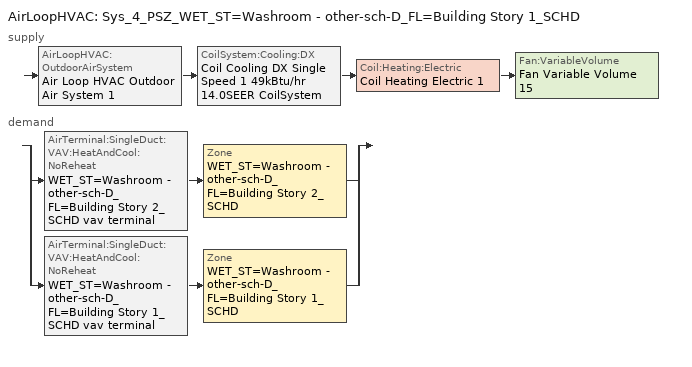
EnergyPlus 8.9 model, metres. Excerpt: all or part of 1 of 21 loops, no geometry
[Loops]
AirLoopHVAC 'Sys_4_PSZ_WET_ST=Washroom - other-sch-D_FL=Building Story 1_SCHD'
 supply: AirLoopHVAC:OutdoorAirSystem 'Air Loop HVAC Outdoor Air System 1' > CoilSystem:Cooling:DX 'Coil Cooling DX Single Speed 1 49kBtu/hr 14.0SEER CoilSystem' > Coil:Heating:Electric 'Coil Heating Electric 1' > Fan:VariableVolume 'Fan Variable Volume 15'
 demand: split
  | AirTerminal:SingleDuct:VAV:HeatAndCool:NoReheat 'WET_ST=Washroom - other-sch-D_FL=Building Story 2_SCHD vav terminal' > Zone 'WET_ST=Washroom - other-sch-D_FL=Building Story 2_SCHD'
  | AirTerminal:SingleDuct:VAV:HeatAndCool:NoReheat 'WET_ST=Washroom - other-sch-D_FL=Building Story 1_SCHD vav terminal' > Zone 'WET_ST=Washroom - other-sch-D_FL=Building Story 1_SCHD'
[ZoneControl:Thermostat] Control Object Type 1=ThermostatSetpoint:DualSetpoint
Name | Zone or ZoneList | Control Type Schedule | Control Name 1
WET_ST=Washroom - other-sch-D_FL=Building Story 1_SCHD Thermostat | WET_ST=Washroom - other-sch-D_FL=Building Story 1_SCHD | WET_ST=Washroom - other-sch-D_FL=Building Story 1_SCHD Thermostat Schedule | Space Function Washroom - other-sch-D Thermostat 5
WET_ST=Washroom - other-sch-D_FL=Building Story 2_SCHD Thermostat | WET_ST=Washroom - other-sch-D_FL=Building Story 2_SCHD | WET_ST=Washroom - other-sch-D_FL=Building Story 2_SCHD Thermostat Schedule | Space Function Washroom - other-sch-D Thermostat 6
[ThermostatSetpoint:DualSetpoint] Heating Setpoint Temperature Schedule=NECB-D-Thermostat Setpoint-Heating; Cooling Setpoint Temperature Schedule=NECB-D-Thermostat Setpoint-Cooling
Space Function Washroom - other-sch-D Thermostat 5; Space Function Washroom - other-sch-D Thermostat 6
[ZoneHVAC:EnergyRecoveryVentilator] Availability Schedule=Sys_4_PSZ_WET_ST=Washroom - other-sch-D_FL=Building Story 1_SCHD Occ Sch; Supply Air Flow Rate {m3/s}=AutoSize; Exhaust Air Flow Rate {m3/s}=AutoSize; Ventilation Rate per Unit Floor Area {m3/s-m2}=0.0003048; Ventilation Rate per Occupant {m3/s-person}=0
Name | Heat Exchanger | Supply Air Fan | Exhaust Air Fan | Controller
WET_ST=Washroom - other-sch-D_FL=Building Story 1_SCHD erv doas | WET_ST=Washroom - other-sch-D_FL=Building Story 1_SCHD erv hx | WET_ST=Washroom - other-sch-D_FL=Building Story 1_SCHD erv sup fan | WET_ST=Washroom - other-sch-D_FL=Building Story 1_SCHD erv exh fan | WET_ST=Washroom - other-sch-D_FL=Building Story 1_SCHD erv contr
WET_ST=Washroom - other-sch-D_FL=Building Story 2_SCHD erv doas | WET_ST=Washroom - other-sch-D_FL=Building Story 2_SCHD erv hx | WET_ST=Washroom - other-sch-D_FL=Building Story 2_SCHD erv sup fan | WET_ST=Washroom - other-sch-D_FL=Building Story 2_SCHD erv exh fan | WET_ST=Washroom - other-sch-D_FL=Building Story 2_SCHD erv contr
[HeatExchanger:AirToAir:SensibleAndLatent] Availability Schedule=Always On Discrete; Nominal Supply Air Flow Rate {m3/s}=Autosize; Sensible Effectiveness at 100% Heating Air Flow=0.9; Latent Effectiveness at 100% Heating Air Flow=0.9; Sensible Effectiveness at 75% Heating Air Flow=0.9; Latent Effectiveness at 75% Heating Air Flow=0.9; Sensible Effectiveness at 100% Cooling Air Flow=0.9; Latent Effectiveness at 100% Cooling Air Flow=0.9; Sensible Effectiveness at 75% Cooling Air Flow=0.9; Latent Effectiveness at 75% Cooling Air Flow=0.9; Heat Exchanger Type=Rotary; Threshold Temperature {C}=-23.3; Initial Defrost Time Fraction=0.167
Name | Nominal Electric Power {W} | Supply Air Outlet Temperature Control | Frost Control Type | Rate of Defrost Time Fraction Increase {1/K} | Economizer Lockout
WET_ST=Washroom - other-sch-D_FL=Building Story 1_SCHD erv hx; WET_ST=Washroom - other-sch-D_FL=Building Story 2_SCHD erv hx | 95.92574 | No | ExhaustAirRecirculation | 0.012 | No
Sys_4_PSZ_WET_ST=Washroom - other-sch-D_FL=Building Story 1_SCHD ERV | 141.851 | Yes | ExhaustOnly | 1.44 | Yes
[Fan:OnOff] Availability Schedule=Always On Discrete; Fan Total Efficiency=0.75; Pressure Rise {Pa}=200; Maximum Flow Rate {m3/s}=Autosize; Motor Efficiency=0.9; Motor In Airstream Fraction=1
Name | Fan Power Ratio Function of Speed Ratio Curve | Fan Efficiency Ratio Function of Speed Ratio Curve
WET_ST=Washroom - other-sch-D_FL=Building Story 1_SCHD erv sup fan | Fan On Off Power Curve 32 | Fan On Off Efficiency Curve 32
WET_ST=Washroom - other-sch-D_FL=Building Story 1_SCHD erv exh fan | Fan On Off Power Curve 33 | Fan On Off Efficiency Curve 33
WET_ST=Washroom - other-sch-D_FL=Building Story 2_SCHD erv sup fan | Fan On Off Power Curve 30 | Fan On Off Efficiency Curve 30
WET_ST=Washroom - other-sch-D_FL=Building Story 2_SCHD erv exh fan | Fan On Off Power Curve 31 | Fan On Off Efficiency Curve 31
[ZoneHVAC:EnergyRecoveryVentilator:Controller] Temperature High Limit {C}=19; Temperature Low Limit {C}=13; Exhaust Air Temperature Limit=NoExhaustAirTemperatureLimit; Exhaust Air Enthalpy Limit=NoExhaustAirEnthalpyLimit; Time of Day Economizer Flow Control Schedule=Always Off Discrete; High Humidity Control Flag=No; High Humidity Outdoor Air Flow Ratio=1; Control High Indoor Humidity Based on Outdoor Humidity Ratio=Yes
Name | Electronic Enthalpy Limit Curve
WET_ST=Washroom - other-sch-D_FL=Building Story 1_SCHD erv contr | Curve Cubic 18
WET_ST=Washroom - other-sch-D_FL=Building Story 2_SCHD erv contr | Curve Cubic 17
[ZoneHVAC:Baseboard:Convective:Electric] Availability Schedule=Always On Discrete; Heating Design Capacity {W}=Autosize; Efficiency=1
Zone HVAC Baseboard Convective Electric 1; Zone HVAC Baseboard Convective Electric 2
[AirTerminal:SingleDuct:VAV:HeatAndCool:NoReheat] Availability Schedule=Always On Discrete; Maximum Air Flow Rate {m3/s}=AutoSize; Zone Minimum Air Flow Fraction=0.05
WET_ST=Washroom - other-sch-D_FL=Building Story 1_SCHD vav terminal; WET_ST=Washroom - other-sch-D_FL=Building Story 2_SCHD vav terminal
[Zone equipment]
WET_ST=Washroom - other-sch-D_FL=Building Story 1_SCHD: WET_ST=Washroom - other-sch-D_FL=Building Story 1_SCHD erv doas, Zone HVAC Baseboard Convective Electric 1, WET_ST=Washroom - other-sch-D_FL=Building Story 1_SCHD vav terminal
WET_ST=Washroom - other-sch-D_FL=Building Story 2_SCHD: WET_ST=Washroom - other-sch-D_FL=Building Story 2_SCHD erv doas, Zone HVAC Baseboard Convective Electric 2, WET_ST=Washroom - other-sch-D_FL=Building Story 2_SCHD vav terminal
[Sizing:Zone] Zone Cooling Design Supply Air Temperature Input Method=SupplyAirTemperature; Zone Cooling Design Supply Air Temperature {C}=13; Zone Cooling Design Supply Air Temperature Difference {deltaC}=11.11; Zone Heating Design Supply Air Temperature Input Method=SupplyAirTemperature; Zone Heating Design Supply Air Temperature {C}=43; Zone Heating Design Supply Air Temperature Difference {deltaC}=11.11; Zone Cooling Design Supply Air Humidity Ratio {kgWater/kgDryAir}=0.0085; Zone Heating Design Supply Air Humidity Ratio {kgWater/kgDryAir}=0.008; Design Specification Outdoor Air Object=Space Function Washroom - other-sch-D Ventilation; Zone Heating Sizing Factor=1.3; Zone Cooling Sizing Factor=1.1; Cooling Design Air Flow Method=DesignDay; Cooling Design Air Flow Rate {m3/s}=0; Cooling Minimum Air Flow per Zone Floor Area {m3/s-m2}=0.000762; Cooling Minimum Air Flow {m3/s}=0; Cooling Minimum Air Flow Fraction=0; Heating Design Air Flow Method=DesignDay; Heating Design Air Flow Rate {m3/s}=0; Heating Maximum Air Flow per Zone Floor Area {m3/s-m2}=0.002032; Heating Maximum Air Flow {m3/s}=0.141576; Heating Maximum Air Flow Fraction=0.3; Account for Dedicated Outdoor Air System=No
Name | Design Specification Zone Air Distribution Object
WET_ST=Washroom - other-sch-D_FL=Building Story 1_SCHD | WET_ST=Washroom - other-sch-D_FL=Building Story 1_SCHD Design Spec Zone Air Dist
WET_ST=Washroom - other-sch-D_FL=Building Story 2_SCHD | WET_ST=Washroom - other-sch-D_FL=Building Story 2_SCHD Design Spec Zone Air Dist
[DesignSpecification:ZoneAirDistribution] Zone Air Distribution Effectiveness in Cooling Mode=1; Zone Air Distribution Effectiveness in Heating Mode=1
WET_ST=Washroom - other-sch-D_FL=Building Story 1_SCHD Design Spec Zone Air Dist; WET_ST=Washroom - other-sch-D_FL=Building Story 2_SCHD Design Spec Zone Air Dist
[Controller:MechanicalVentilation]
Controller Mechanical Ventilation 1: Availability Schedule=Sys_4_PSZ_WET_ST=Washroom - other-sch-D_FL=Building Story 1_SCHD Occ Sch; Demand Controlled Ventilation=No; System Outdoor Air Method=ZoneSum; Zone Name 1=WET_ST=Washroom - other-sch-D_FL=Building Story 1_SCHD; Design Specification Outdoor Air Object Name 1=Space Function Washroom - other-sch-D Ventilation; Design Specification Zone Air Distribution Object Name 1=WET_ST=Washroom - other-sch-D_FL=Building Story 1_SCHD Design Spec Zone Air Dist; Zone Name 2=WET_ST=Washroom - other-sch-D_FL=Building Story 2_SCHD; Design Specification Outdoor Air Object Name 2=Space Function Washroom - other-sch-D Ventilation; Design Specification Zone Air Distribution Object Name 2=WET_ST=Washroom - other-sch-D_FL=Building Story 2_SCHD Design Spec Zone Air Dist
[DesignSpecification:OutdoorAir]
Space Function Washroom - other-sch-D Ventilation: Outdoor Air Method=Sum; Outdoor Air Flow per Person {m3/s-person}=0; Outdoor Air Flow per Zone Floor Area {m3/s-m2}=0.0003048; Outdoor Air Flow per Zone {m3/s}=0; Outdoor Air Flow Air Changes per Hour {1/hr}=0
[AirLoopHVAC]
Sys_4_PSZ_WET_ST=Washroom - other-sch-D_FL=Building Story 1_SCHD: Design Supply Air Flow Rate {m3/s}=AutoSize
[Sizing:System]
Sys_4_PSZ_WET_ST=Washroom - other-sch-D_FL=Building Story 1_SCHD: Type of Load to Size On=Sensible; Design Outdoor Air Flow Rate {m3/s}=Autosize; Central Heating Maximum System Air Flow Ratio=1; Preheat Design Temperature {C}=7; Preheat Design Humidity Ratio {kgWater/kgDryAir}=0.008; Precool Design Temperature {C}=13; Precool Design Humidity Ratio {kgWater/kgDryAir}=0.008; Central Cooling Design Supply Air Temperature {C}=13; Central Heating Design Supply Air Temperature {C}=43; Type of Zone Sum to Use=NonCoincident; 100% Outdoor Air in Cooling=No; 100% Outdoor Air in Heating=No; Central Cooling Design Supply Air Humidity Ratio {kgWater/kgDryAir}=0.0085; Central Heating Design Supply Air Humidity Ratio {kgWater/kgDryAir}=0.008; Cooling Supply Air Flow Rate Method=DesignDay; Cooling Supply Air Flow Rate {m3/s}=0; Cooling Supply Air Flow Rate Per Floor Area {m3/s-m2}=0.00996765; Cooling Fraction of Autosized Cooling Supply Air Flow Rate=1; Cooling Supply Air Flow Rate Per Unit Cooling Capacity {m3/s-W}=3.94755e-05; Heating Supply Air Flow Rate Method=DesignDay; Heating Supply Air Flow Rate {m3/s}=0; Heating Supply Air Flow Rate Per Floor Area {m3/s-m2}=0.00996765; Heating Fraction of Autosized Heating Supply Air Flow Rate=1; Heating Fraction of Autosized Cooling Supply Air Flow Rate=1; Heating Supply Air Flow Rate Per Unit Heating Capacity {m3/s-W}=3.15882e-05; System Outdoor Air Method=ZoneSum; Zone Maximum Outdoor Air Fraction=1; Cooling Design Capacity Method=CoolingDesignCapacity; Cooling Design Capacity {W}=Autosize; Cooling Design Capacity Per Floor Area {W/m2}=234.7; Fraction of Autosized Cooling Design Capacity=1; Heating Design Capacity Method=HeatingDesignCapacity; Heating Design Capacity {W}=Autosize; Heating Design Capacity Per Floor Area {W/m2}=157; Fraction of Autosized Heating Design Capacity=1; Central Cooling Capacity Control Method=OnOff
[Controller:OutdoorAir]
Controller Outdoor Air 1: Minimum Outdoor Air Flow Rate {m3/s}=0; Maximum Outdoor Air Flow Rate {m3/s}=0; Economizer Control Type=NoEconomizer; Economizer Control Action Type=ModulateFlow; Economizer Maximum Limit Dry-Bulb Temperature {C}=28; Economizer Maximum Limit Enthalpy {J/kg}=64000; Economizer Minimum Limit Dry-Bulb Temperature {C}=-100; Lockout Type=NoLockout; Minimum Limit Type=FixedMinimum; Minimum Outdoor Air Schedule=Sys_4_PSZ_WET_ST=Washroom - other-sch-D_FL=Building Story 1_SCHD Occ Sch; Mechanical Ventilation Controller=Controller Mechanical Ventilation 1; High Humidity Control=No; Control High Indoor Humidity Based on Outdoor Humidity Ratio=Yes; Heat Recovery Bypass Control Type=BypassWhenOAFlowGreaterThanMinimum
[SetpointManager:OutdoorAirPretreat]
Setpoint Manager Outdoor Air Pretreat 19: Control Variable=Temperature; Minimum Setpoint Temperature {C}=-99; Maximum Setpoint Temperature {C}=99; Minimum Setpoint Humidity Ratio {kgWater/kgDryAir}=1e-005; Maximum Setpoint Humidity Ratio {kgWater/kgDryAir}=1
[SetpointManager:MixedAir] Control Variable=Temperature
Node 15 OS Default SPM; Node 14 OS Default SPM; Node 405 OS Default SPM
[CoilSystem:Cooling:DX]
Coil Cooling DX Single Speed 1 49kBtu/hr 14.0SEER CoilSystem: Availability Schedule=Always On Discrete; Cooling Coil=Coil Cooling DX Single Speed 1 49kBtu/hr 14.0SEER
[Coil:Cooling:DX:SingleSpeed]
Coil Cooling DX Single Speed 1 49kBtu/hr 14.0SEER: Availability Schedule=Always On Discrete; Gross Rated Total Cooling Capacity {W}=Autosize; Gross Rated Sensible Heat Ratio=Autosize; Gross Rated Cooling COP {W/W}=3.8248; Rated Air Flow Rate {m3/s}=Autosize; Rated Evaporator Fan Power Per Volume Flow Rate {W/(m3/s)}=773.3; Total Cooling Capacity Function of Temperature Curve=DXCOOL-NECB2011-REF-CAPFT; Total Cooling Capacity Function of Flow Fraction Curve=DXCOOL-NECB2011-REF-CAPFFLOW; Energy Input Ratio Function of Temperature Curve=DXCOOL-NECB2011-REF-COOLEIRFT; Energy Input Ratio Function of Flow Fraction Curve=DXCOOL-NECB2011-REF-COOLEIRFFLOW; Part Load Fraction Correlation Curve=DXCOOL-NECB2011-REF-COOLPLFFPLR; Condenser Type=AirCooled; Evaporative Condenser Effectiveness=0; Evaporative Condenser Air Flow Rate {m3/s}=Autosize; Evaporative Condenser Pump Rated Power Consumption {W}=Autosize; Crankcase Heater Capacity {W}=0; Maximum Outdoor Dry-Bulb Temperature for Crankcase Heater Operation {C}=0; Basin Heater Capacity {W/K}=0; Basin Heater Setpoint Temperature {C}=10
[Coil:Heating:Electric]
Coil Heating Electric 1: Availability Schedule=Always On Discrete; Efficiency=1; Nominal Capacity {W}=Autosize
[Fan:VariableVolume]
Fan Variable Volume 15: Availability Schedule=Sys_4_PSZ_WET_ST=Washroom - other-sch-D_FL=Building Story 1_SCHD Occ Sch; Fan Total Efficiency=0.7; Pressure Rise {Pa}=640; Maximum Flow Rate {m3/s}=AutoSize; Fan Power Minimum Flow Rate Input Method=Fraction; Fan Power Minimum Flow Fraction=0.3; Fan Power Minimum Air Flow Rate {m3/s}=0; Motor Efficiency=0.9; Motor In Airstream Fraction=1; Fan Power Coefficient 1=0.0407599; Fan Power Coefficient 2=0.088045; Fan Power Coefficient 3=-0.0729261; Fan Power Coefficient 4=0.94374; Fan Power Coefficient 5=0
[SetpointManager:Warmest]
Node 3 SAT stpmanager: Control Variable=Temperature; HVAC Air Loop=Sys_4_PSZ_WET_ST=Washroom - other-sch-D_FL=Building Story 1_SCHD; Minimum Setpoint Temperature {C}=12; Maximum Setpoint Temperature {C}=35; Strategy=MaximumTemperature
[Schedule:Compact]
WET_ST=Washroom - other-sch-D_FL=Building Story 1_SCHD Thermostat Schedule; WET_ST=Washroom - other-sch-D_FL=Building Story 2_SCHD Thermostat Schedule: Through: 12/31, For: AllDays, Until: 24:00, 4
[Schedule:Day:Interval]
NECB-D-Thermostat Setpoint-Heating Sun|Hol Day; NECB-D-Thermostat Setpoint-Heating Sat Day: No, 24:00, 18
NECB-D-Thermostat Setpoint-Heating Default|Wkdy Day; NECB-D-Thermostat Setpoint-Heating Default: No, 07:00, 18, 08:00, 20, 23:00, 22, 24:00, 18
NECB-D-Thermostat Setpoint-Cooling Sun|Hol Day; NECB-D-Thermostat Setpoint-Cooling Sat Day: No, 24:00, 35
NECB-D-Thermostat Setpoint-Cooling Default|Wkdy Day; NECB-D-Thermostat Setpoint-Cooling Default: No, 07:00, 35, 23:00, 24, 24:00, 35
Sys_4_PSZ_WET_ST=Washroom - other-sch-D_FL=Building Story 1_SCHD Occ Sch Sunday; Sys_4_PSZ_WET_ST=Washroom - other-sch-D_FL=Building Story 1_SCHD Occ Sch Saturday: No, 24:00, 0
Sys_4_PSZ_WET_ST=Washroom - other-sch-D_FL=Building Story 1_SCHD Occ Sch Monday; Sys_4_PSZ_WET_ST=Washroom - other-sch-D_FL=Building Story 1_SCHD Occ Sch Tuesday; Sys_4_PSZ_WET_ST=Washroom - other-sch-D_FL=Building Story 1_SCHD Occ Sch Wednesday; Sys_4_PSZ_WET_ST=Washroom - other-sch-D_FL=Building Story 1_SCHD Occ Sch Thursday; Sys_4_PSZ_WET_ST=Washroom - other-sch-D_FL=Building Story 1_SCHD Occ Sch Friday: No, 09:00, 0, 18:00, 1, 19:00, 0, 22:00, 1, 24:00, 0
Sys_4_PSZ_WET_ST=Washroom - other-sch-D_FL=Building Story 1_SCHD Occ Sch Default; Sys_4_PSZ_WET_ST=Washroom - other-sch-D_FL=Building Story 1_SCHD Occ Sch Summer Design Day; Sys_4_PSZ_WET_ST=Washroom - other-sch-D_FL=Building Story 1_SCHD Occ Sch Winter Design Day: No, 24:00, 1
[Schedule:Week:Daily]
NECB-D-Thermostat Setpoint-Heating Week Rule - Jan1-Dec31: NECB-D-Thermostat Setpoint-Heating Sun|Hol Day, NECB-D-Thermostat Setpoint-Heating Default|Wkdy Day, NECB-D-Thermostat Setpoint-Heating Default|Wkdy Day, NECB-D-Thermostat Setpoint-Heating Default|Wkdy Day, NECB-D-Thermostat Setpoint-Heating Default|Wkdy Day, NECB-D-Thermostat Setpoint-Heating Default|Wkdy Day, NECB-D-Thermostat Setpoint-Heating Sat Day, NECB-D-Thermostat Setpoint-Heating Default, NECB-D-Thermostat Setpoint-Heating Default, NECB-D-Thermostat Setpoint-Heating Default, NECB-D-Thermostat Setpoint-Heating Default, NECB-D-Thermostat Setpoint-Heating Default
NECB-D-Thermostat Setpoint-Cooling Week Rule - Jan1-Dec31: NECB-D-Thermostat Setpoint-Cooling Sun|Hol Day, NECB-D-Thermostat Setpoint-Cooling Default|Wkdy Day, NECB-D-Thermostat Setpoint-Cooling Default|Wkdy Day, NECB-D-Thermostat Setpoint-Cooling Default|Wkdy Day, NECB-D-Thermostat Setpoint-Cooling Default|Wkdy Day, NECB-D-Thermostat Setpoint-Cooling Default|Wkdy Day, NECB-D-Thermostat Setpoint-Cooling Sat Day, NECB-D-Thermostat Setpoint-Cooling Default, NECB-D-Thermostat Setpoint-Cooling Default, NECB-D-Thermostat Setpoint-Cooling Default, NECB-D-Thermostat Setpoint-Cooling Default, NECB-D-Thermostat Setpoint-Cooling Default
Sys_4_PSZ_WET_ST=Washroom - other-sch-D_FL=Building Story 1_SCHD Occ Sch Week Rule - Jan1-Dec31: Sys_4_PSZ_WET_ST=Washroom - other-sch-D_FL=Building Story 1_SCHD Occ Sch Sunday, Sys_4_PSZ_WET_ST=Washroom - other-sch-D_FL=Building Story 1_SCHD Occ Sch Monday, Sys_4_PSZ_WET_ST=Washroom - other-sch-D_FL=Building Story 1_SCHD Occ Sch Tuesday, Sys_4_PSZ_WET_ST=Washroom - other-sch-D_FL=Building Story 1_SCHD Occ Sch Wednesday, Sys_4_PSZ_WET_ST=Washroom - other-sch-D_FL=Building Story 1_SCHD Occ Sch Thursday, Sys_4_PSZ_WET_ST=Washroom - other-sch-D_FL=Building Story 1_SCHD Occ Sch Friday, Sys_4_PSZ_WET_ST=Washroom - other-sch-D_FL=Building Story 1_SCHD Occ Sch Saturday, Sys_4_PSZ_WET_ST=Washroom - other-sch-D_FL=Building Story 1_SCHD Occ Sch Default, Sys_4_PSZ_WET_ST=Washroom - other-sch-D_FL=Building Story 1_SCHD Occ Sch Summer Design Day, Sys_4_PSZ_WET_ST=Washroom - other-sch-D_FL=Building Story 1_SCHD Occ Sch Winter Design Day, Sys_4_PSZ_WET_ST=Washroom - other-sch-D_FL=Building Story 1_SCHD Occ Sch Default, Sys_4_PSZ_WET_ST=Washroom - other-sch-D_FL=Building Story 1_SCHD Occ Sch Default
[Schedule:Year]
NECB-D-Thermostat Setpoint-Heating: NECB-D-Thermostat Setpoint-Heating Week Rule - Jan1-Dec31, 1, 1, 12, 31
NECB-D-Thermostat Setpoint-Cooling: NECB-D-Thermostat Setpoint-Cooling Week Rule - Jan1-Dec31, 1, 1, 12, 31
Sys_4_PSZ_WET_ST=Washroom - other-sch-D_FL=Building Story 1_SCHD Occ Sch: Sys_4_PSZ_WET_ST=Washroom - other-sch-D_FL=Building Story 1_SCHD Occ Sch Week Rule - Jan1-Dec31, 1, 1, 12, 31
[Schedule:Constant]
Name | Hourly Value
Always On Discrete | 1
Always Off Discrete | 0
[Curve:Exponent] Coefficient1 Constant=1; Coefficient2 Constant=0; Coefficient3 Constant=0; Minimum Value of x {BasedOnField A2}=0; Maximum Value of x {BasedOnField A2}=1
Fan On Off Power Curve 32; Fan On Off Power Curve 33; Fan On Off Power Curve 30; Fan On Off Power Curve 31
[Curve:Cubic]
Name | Coefficient1 Constant | Coefficient2 x | Coefficient3 x**2 | Coefficient4 x**3 | Minimum Value of x {BasedOnField A2} | Maximum Value of x {BasedOnField A2}
Fan On Off Efficiency Curve 32; Fan On Off Efficiency Curve 33; Fan On Off Efficiency Curve 30; Fan On Off Efficiency Curve 31 | 1 | 0 | 0 | 0 | 0 | 1
Curve Cubic 18; Curve Cubic 17 | 0.013427 | -0.00047892 | 5.3352e-05 | -1.8103e-06 | 16.6 | 29.13
DXCOOL-NECB2011-REF-COOLPLFFPLR | 0.0277 | 4.9151 | -8.184 | 4.2702 | 0.7 | 1
[Curve:Biquadratic] Minimum Value of x {BasedOnField A2}=13; Maximum Value of x {BasedOnField A2}=24; Minimum Value of y {BasedOnField A3}=24; Maximum Value of y {BasedOnField A3}=46
Name | Coefficient1 Constant | Coefficient2 x | Coefficient3 x**2 | Coefficient4 y | Coefficient5 y**2 | Coefficient6 x*y
DXCOOL-NECB2011-REF-CAPFT | 0.867905 | 0.0142459 | 0.00055436 | -0.0075575 | 3.3e-005 | -0.0001918
DXCOOL-NECB2011-REF-COOLEIRFT | 0.116936 | 0.0284933 | -0.0004112 | 0.0214108 | 0.00016103 | -0.0006791
[Curve:Quadratic] Coefficient1 Constant=1; Coefficient2 x=0; Coefficient3 x**2=0; Minimum Value of x {BasedOnField A2}=0; Maximum Value of x {BasedOnField A2}=1
DXCOOL-NECB2011-REF-CAPFFLOW; DXCOOL-NECB2011-REF-COOLEIRFFLOW
